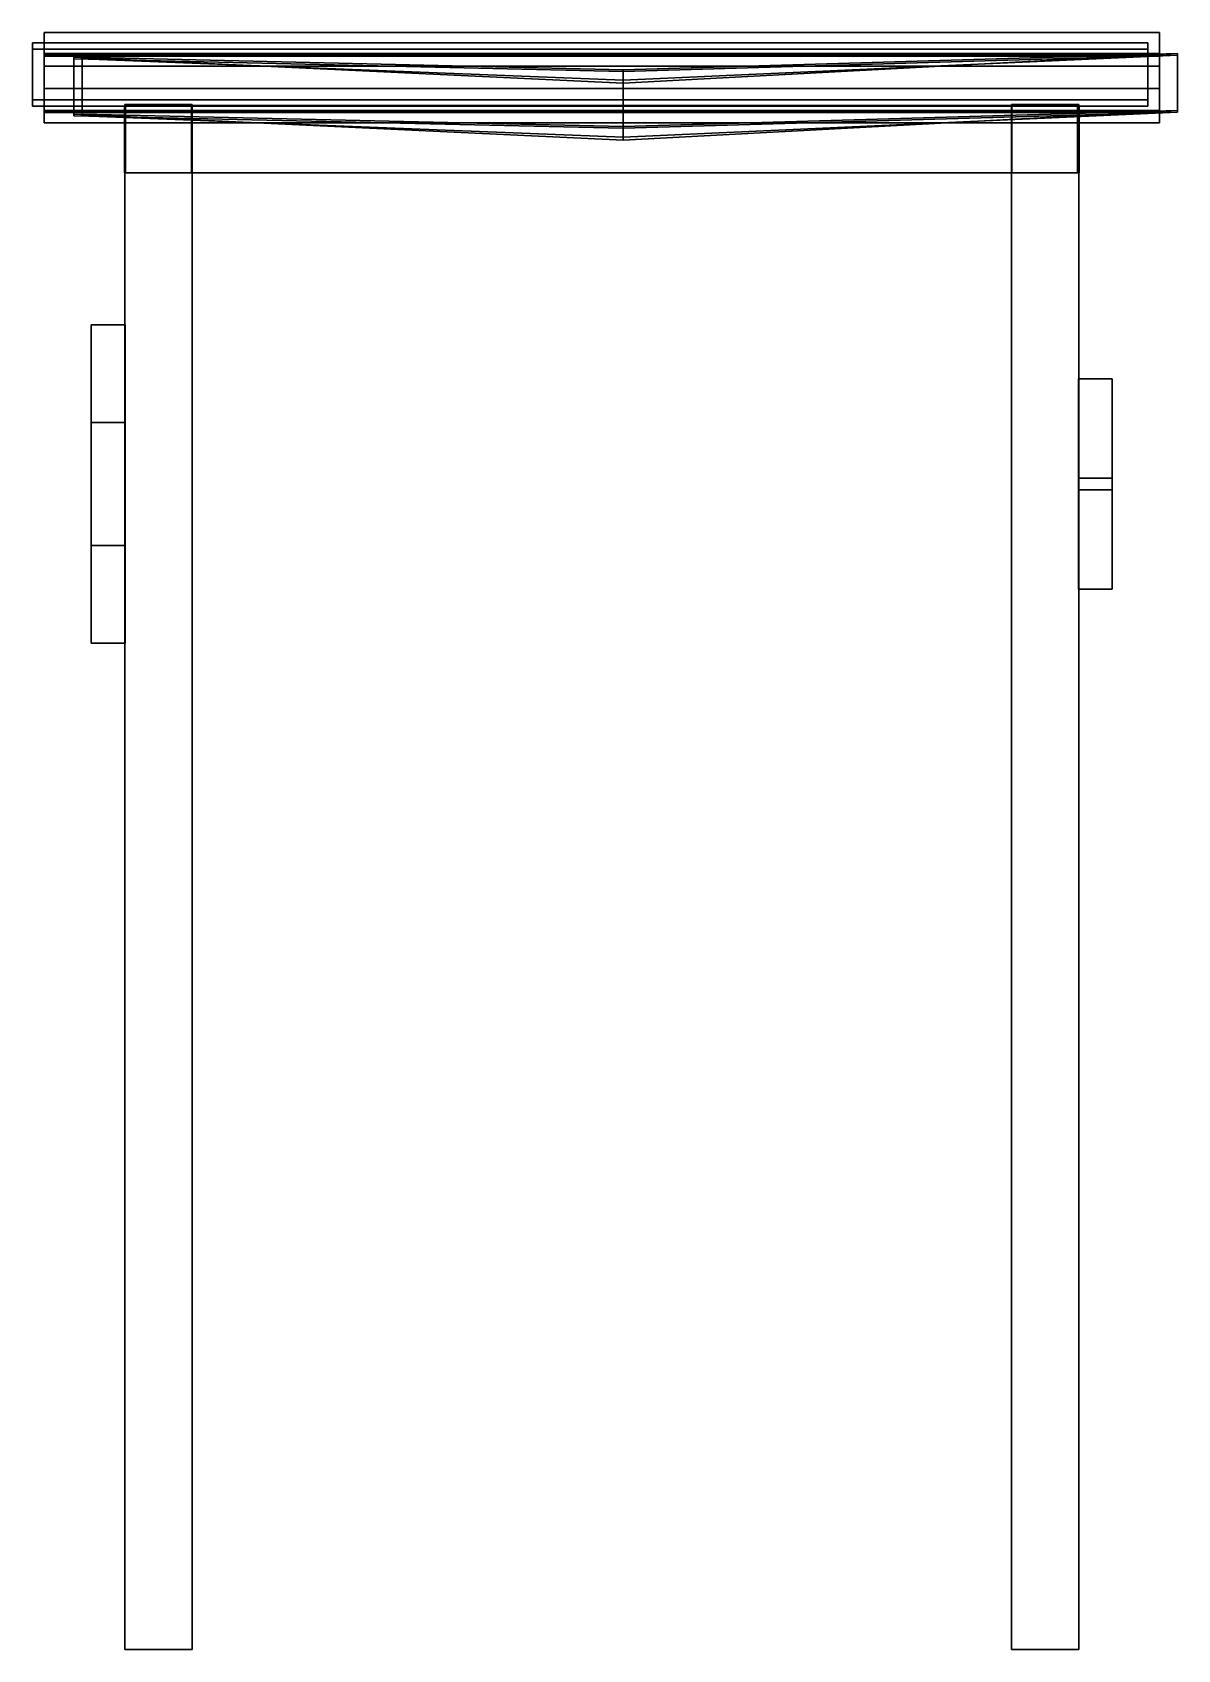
# Model space of a CAD drawing. Header units: metres. Extents: x -355 to 359, y -350 to 659.
import ezdxf

# ---------------------------------------------------------------- set-up
doc = ezdxf.new("R2010")
doc.units = ezdxf.units.M

msp = doc.modelspace()

# ---------------------------------------------------------------- linework, layer by layer
at = {"layer": 'layer1', "color": 1}
for points in [[(-347.94882, 644.11957, 364.8374), (-347.94882, 659.052, 251.41479), (-347.94882, 623.92242, 246.78992), (-347.94882, 608.99005, 360.21252)], [(-347.94882, 659.052, 251.41479), (347.94882, 659.052, 251.41479), (347.94882, 623.92242, 246.78992), (-347.94882, 623.92242, 246.78992)], [(347.94882, 659.052, 251.41479), (-347.94882, 659.052, 251.41479), (-347.94882, 644.11957, 364.8374), (347.94882, 644.11957, 364.8374)], [(347.94882, 659.052, 251.41479), (347.94882, 644.11957, 364.8374), (347.94882, 608.99005, 360.21252), (347.94882, 623.92242, 246.78992)], [(340.64722, 652.46216, 247.92247), (-355.25043, 652.46216, 247.92247), (-355.25043, 617.05115, 249.15904), (340.64722, 617.05115, 249.15904)], [(-355.25043, 652.46216, 247.92247), (-355.25043, 648.46948, 133.59093), (-355.25043, 613.05835, 134.82753), (-355.25043, 617.05115, 249.15904)], [(340.64722, 648.46948, 133.59093), (-355.25043, 648.46948, 133.59093), (-355.25043, 652.46216, 247.92247), (340.64722, 652.46216, 247.92247)], [(-355.25043, 648.46948, 133.59093), (340.64722, 648.46948, 133.59093), (340.64722, 613.05835, 134.82753), (-355.25043, 613.05835, 134.82753)], [(347.94882, 645.77582, 132.93556), (-347.94882, 645.77582, 132.93556), (-347.94882, 610.34436, 133.24475), (347.94882, 610.34436, 133.24475)], [(-347.94882, 645.77582, 132.93556), (-347.94882, 644.77753, 18.53859), (-347.94882, 609.34601, 18.84784), (-347.94882, 610.34436, 133.24475)], [(347.94882, 644.77753, 18.53859), (-347.94882, 644.77753, 18.53859), (-347.94882, 645.77582, 132.93556), (347.94882, 645.77582, 132.93556)], [(347.94882, 645.77582, -228.12521), (-347.94882, 645.77582, -228.12521), (-347.94882, 610.34436, -227.81601), (347.94882, 610.34436, -227.81601)], [(-347.94882, 645.77582, -228.12521), (-347.94882, 638.0238, -342.522), (-347.94882, 602.59229, -342.2128), (-347.94882, 610.34436, -227.81601)], [(347.94882, 638.0238, -342.522), (-347.94882, 638.0238, -342.522), (-347.94882, 645.77582, -228.12521), (347.94882, 645.77582, -228.12521)], [(359.30829, 645.77582, 16.27354), (13.27877, 635.66437, 16.27354), (13.27877, 600.23291, 16.58273), (359.30829, 610.34436, 16.58273)], [(359.30829, 644.77753, -101.0033), (13.27877, 629.19128, -101.0033), (13.27877, 635.66437, 16.27354), (359.30829, 645.77582, 16.27354)], [(359.30829, 645.77582, -104.29148), (13.27877, 627.28741, -104.29148), (13.27877, 591.85596, -103.98229), (359.30829, 610.34436, -103.98229)], [(359.30829, 644.77753, -223.06178), (13.27877, 634.66608, -223.06178), (13.27877, 627.28741, -104.29148), (359.30829, 645.77582, -104.29148)], [(340.64722, 648.46948, 133.59093), (340.64722, 652.46216, 247.92247), (340.64722, 617.05115, 249.15904), (340.64722, 613.05835, 134.82753)], [(347.94882, 644.77753, 18.53859), (347.94882, 645.77582, 132.93556), (347.94882, 610.34436, 133.24475), (347.94882, 609.34601, 18.84784)], [(347.94882, 638.0238, -342.522), (347.94882, 645.77582, -228.12521), (347.94882, 610.34436, -227.81601), (347.94882, 602.59229, -342.2128)], [(359.30829, 644.77753, -101.0033), (359.30829, 645.77582, 16.27354), (359.30829, 610.34436, 16.58273), (359.30829, 609.34601, -100.69406)], [(359.30829, 644.77753, -223.06178), (359.30829, 645.77582, -104.29148), (359.30829, 610.34436, -103.98229), (359.30829, 609.34601, -222.75255)], [(-347.94882, 644.77753, 18.53859), (347.94882, 644.77753, 18.53859), (347.94882, 609.34601, 18.84784), (-347.94882, 609.34601, 18.84784)], [(347.94882, 644.11957, 364.8374), (-347.94882, 644.11957, 364.8374), (-347.94882, 608.99005, 360.21252), (347.94882, 608.99005, 360.21252)], [(-347.94882, 638.0238, -342.522), (347.94882, 638.0238, -342.522), (347.94882, 602.59229, -342.2128), (-347.94882, 602.59229, -342.2128)], [(-329.28113, 642.5014, -223.06178), (-329.28113, 643.49969, -104.29148), (13.27877, 627.28741, -104.29148), (13.27877, 634.66608, -223.06178)], [(-329.28113, 643.49969, -104.29148), (-329.28113, 608.06824, -103.98229), (13.27877, 591.85596, -103.98229), (13.27877, 627.28741, -104.29148)], [(-329.28113, 643.49969, -104.29148), (-329.28113, 642.5014, -223.06178), (-329.28113, 607.06989, -222.75255), (-329.28113, 608.06824, -103.98229)], [(-329.28113, 607.06989, -222.75255), (-329.28113, 642.5014, -223.06178), (13.27877, 634.66608, -223.06178), (13.27877, 599.23456, -222.75255)], [(-324.23413, 642.5014, -101.0033), (-324.23413, 643.49969, 16.27354), (13.27877, 635.66437, 16.27354), (13.27877, 629.19128, -101.0033)], [(-324.23413, 643.49969, 16.27354), (-324.23413, 608.06824, 16.58273), (13.27877, 600.23291, 16.58273), (13.27877, 635.66437, 16.27354)], [(-324.23413, 643.49969, 16.27354), (-324.23413, 642.5014, -101.0033), (-324.23413, 607.06989, -100.69406), (-324.23413, 608.06824, 16.58273)], [(-324.23413, 607.06989, -100.69406), (-324.23413, 642.5014, -101.0033), (13.27877, 629.19128, -101.0033), (13.27877, 593.75977, -100.69406)], [(13.27877, 629.19128, -101.0033), (359.30829, 644.77753, -101.0033), (359.30829, 609.34601, -100.69406), (13.27877, 593.75977, -100.69406)], [(13.27877, 634.66608, -223.06178), (359.30829, 644.77753, -223.06178), (359.30829, 609.34601, -222.75255), (13.27877, 599.23456, -222.75255)], [(340.64722, 617.05115, 249.15904), (-355.25043, 617.05115, 249.15904), (-355.25043, 613.05835, 134.82753), (340.64722, 613.05835, 134.82753)], [(347.94882, 608.99005, 360.21252), (-347.94882, 608.99005, 360.21252), (-347.94882, 623.92242, 246.78992), (347.94882, 623.92242, 246.78992)], [(347.94882, 610.34436, 133.24475), (-347.94882, 610.34436, 133.24475), (-347.94882, 609.34601, 18.84784), (347.94882, 609.34601, 18.84784)], [(347.94882, 610.34436, -227.81601), (-347.94882, 610.34436, -227.81601), (-347.94882, 602.59229, -342.2128), (347.94882, 602.59229, -342.2128)], [(-329.28113, 608.06824, -103.98229), (-329.28113, 607.06989, -222.75255), (13.27877, 599.23456, -222.75255), (13.27877, 591.85596, -103.98229)], [(-324.23413, 608.06824, 16.58273), (-324.23413, 607.06989, -100.69406), (13.27877, 593.75977, -100.69406), (13.27877, 600.23291, 16.58273)], [(-297.84067, 571.34467, 296.98846), (-297.84067, 613.32562, 296.98846), (-297.84067, 613.32562, -296.98846), (-297.84067, 571.34473, -296.98846)], [(-297.84067, 613.32562, 296.98846), (-255.85971, 613.32562, 296.98846), (-255.85971, 613.32562, -296.98846), (-297.84067, 613.32562, -296.98846)], [(-255.59015, 613.96368, 324.37756), (-297.57111, 613.96368, 324.37756), (-297.57111, -349.81866, 324.37756), (-255.59015, -349.81866, 324.37756)], [(-297.57111, 613.96368, 324.37756), (-297.57111, 613.96368, 282.39661), (-297.57111, -349.81866, 282.39661), (-297.57111, -349.81866, 324.37756)], [(-297.57111, 613.96368, 282.39661), (-255.59015, 613.96368, 282.39661), (-255.59015, -349.81866, 282.39661), (-297.57111, -349.81866, 282.39661)], [(-255.59015, 613.96368, -324.37756), (-255.59015, -349.81866, -324.37756), (-297.57111, -349.81866, -324.37756), (-297.57111, 613.96368, -324.37756)], [(-297.57111, 613.96368, -324.37756), (-297.57111, -349.81866, -324.37756), (-297.57111, -349.81866, -282.39661), (-297.57111, 613.96368, -282.39661)], [(-297.57111, 613.96368, -282.39661), (-297.57111, -349.81866, -282.39661), (-255.59015, -349.81866, -282.39661), (-255.59015, 613.96368, -282.39661)], [(-297.14172, 571.34467, 324.37756), (296.83521, 571.34473, 324.37756), (296.83521, 613.32562, 324.37756), (-297.14172, 613.32562, 324.37756)], [(-297.14172, 613.32562, 324.37756), (296.83521, 613.32562, 324.37756), (296.83521, 613.32562, 282.39661), (-297.14172, 613.32562, 282.39661)], [(-297.14172, 613.32562, 282.39661), (296.83521, 613.32562, 282.39661), (296.83521, 571.34473, 282.39661), (-297.14172, 571.34467, 282.39661)], [(-297.14172, 571.34467, -324.37756), (-297.14172, 613.32562, -324.37756), (296.83521, 613.32562, -324.37756), (296.83521, 571.34473, -324.37756)], [(-297.14172, 613.32562, -324.37756), (-297.14172, 613.32562, -282.39661), (296.83521, 613.32562, -282.39661), (296.83521, 613.32562, -324.37756)], [(-297.14172, 613.32562, -282.39661), (-297.14172, 571.34467, -282.39661), (296.83521, 571.34473, -282.39661), (296.83521, 613.32562, -282.39661)], [(-255.85971, 613.32562, 296.98846), (-255.85971, 571.34467, 296.98846), (-255.85971, 571.34473, -296.98846), (-255.85971, 613.32562, -296.98846)], [(-255.59015, 613.96368, 282.39661), (-255.59015, 613.96368, 324.37756), (-255.59015, -349.81866, 324.37756), (-255.59015, -349.81866, 282.39661)], [(-255.59015, 613.96368, -282.39661), (-255.59015, -349.81866, -282.39661), (-255.59015, -349.81866, -324.37756), (-255.59015, 613.96368, -324.37756)], [(359.30829, 610.34436, 16.58273), (13.27877, 600.23291, 16.58273), (13.27877, 593.75977, -100.69406), (359.30829, 609.34601, -100.69406)], [(359.30829, 610.34436, -103.98229), (13.27877, 591.85596, -103.98229), (13.27877, 599.23456, -222.75255), (359.30829, 609.34601, -222.75255)], [(255.59015, 613.96368, 324.37756), (255.59015, -349.81866, 324.37756), (297.57111, -349.81866, 324.37756), (297.57111, 613.96368, 324.37756)], [(297.57111, 613.96368, 282.39661), (297.57111, -349.81866, 282.39661), (255.59015, -349.81866, 282.39661), (255.59015, 613.96368, 282.39661)], [(255.59015, 613.96368, 282.39661), (255.59015, -349.81866, 282.39661), (255.59015, -349.81866, 324.37756), (255.59015, 613.96368, 324.37756)], [(255.59015, 613.96368, -324.37756), (297.57111, 613.96368, -324.37756), (297.57111, -349.81866, -324.37756), (255.59015, -349.81866, -324.37756)], [(297.57111, 613.96368, -282.39661), (255.59015, 613.96368, -282.39661), (255.59015, -349.81866, -282.39661), (297.57111, -349.81866, -282.39661)], [(255.59015, 613.96368, -282.39661), (255.59015, 613.96368, -324.37756), (255.59015, -349.81866, -324.37756), (255.59015, -349.81866, -282.39661)], [(297.84067, 613.32562, 296.98846), (297.84067, 613.32562, -296.98846), (255.85971, 613.32562, -296.98846), (255.85971, 613.32562, 296.98846)], [(255.85971, 613.32562, 296.98846), (255.85971, 613.32562, -296.98846), (255.85971, 571.34473, -296.98846), (255.85971, 571.34467, 296.98846)], [(297.57111, 613.96368, 324.37756), (297.57111, -349.81866, 324.37756), (297.57111, -349.81866, 282.39661), (297.57111, 613.96368, 282.39661)], [(297.57111, 613.96368, -324.37756), (297.57111, 613.96368, -282.39661), (297.57111, -349.81866, -282.39661), (297.57111, -349.81866, -324.37756)], [(297.84067, 571.34467, 296.98846), (297.84067, 571.34473, -296.98846), (297.84067, 613.32562, -296.98846), (297.84067, 613.32562, 296.98846)], [(-255.85971, 571.34467, 296.98846), (-297.84067, 571.34467, 296.98846), (-297.84067, 571.34473, -296.98846), (-255.85971, 571.34473, -296.98846)], [(-297.14172, 571.34467, 282.39661), (296.83521, 571.34473, 282.39661), (296.83521, 571.34473, 324.37756), (-297.14172, 571.34467, 324.37756)], [(-297.14172, 571.34467, -282.39661), (-297.14172, 571.34467, -324.37756), (296.83521, 571.34473, -324.37756), (296.83521, 571.34473, -282.39661)], [(255.85971, 571.34467, 296.98846), (255.85971, 571.34473, -296.98846), (297.84067, 571.34473, -296.98846), (297.84067, 571.34467, 296.98846)], [(-297.41522, 476.56708, 317.31549), (-318.50809, 476.56708, 317.31549), (-318.50809, 415.67303, 330.25894), (-297.41522, 415.67303, 330.25894)], [(-318.50809, 476.56708, 317.31549), (-318.50809, 338.9209, -330.25894), (-318.50809, 278.02686, -317.31549), (-318.50809, 415.67303, 330.25894)], [(-297.41522, 338.9209, -330.25894), (-318.50809, 338.9209, -330.25894), (-318.50809, 476.56708, 317.31549), (-297.41522, 476.56708, 317.31549)], [(-297.41522, 338.9209, -330.25894), (-297.41522, 476.56708, 317.31549), (-297.41522, 415.67303, 330.25894), (-297.41522, 278.02686, -317.31549)], [(318.50809, 442.85477, -325.95358), (318.50809, 380.94135, -332.46103), (297.41522, 380.94135, -332.46103), (297.41522, 442.85477, -325.95358)], [(297.41522, 442.85477, -325.95358), (297.41522, 380.94135, -332.46103), (297.41522, 311.73923, 325.95367), (297.41522, 373.65247, 332.46097)], [(297.41522, 442.85477, -325.95358), (297.41522, 373.65247, 332.46097), (318.50809, 373.65247, 332.46097), (318.50809, 442.85477, -325.95358)], [(318.50809, 373.65247, 332.46097), (318.50809, 311.73923, 325.95367), (318.50809, 380.94135, -332.46103), (318.50809, 442.85477, -325.95358)], [(-297.41522, 415.67303, 330.25894), (-318.50809, 415.67303, 330.25894), (-318.50809, 278.02686, -317.31549), (-297.41522, 278.02686, -317.31549)], [(297.41522, 311.73923, 325.95367), (297.41522, 380.94135, -332.46103), (318.50809, 380.94135, -332.46103), (318.50809, 311.73923, 325.95367)], [(297.41522, 373.65247, 332.46097), (297.41522, 311.73923, 325.95367), (318.50809, 311.73923, 325.95367), (318.50809, 373.65247, 332.46097)], [(-318.50809, 338.9209, -330.25894), (-297.41522, 338.9209, -330.25894), (-297.41522, 278.02686, -317.31549), (-318.50809, 278.02686, -317.31549)], [(-255.59015, -349.81866, 324.37756), (-297.57111, -349.81866, 324.37756), (-297.57111, -349.81866, 282.39661), (-255.59015, -349.81866, 282.39661)], [(-255.59015, -349.81866, -324.37756), (-255.59015, -349.81866, -282.39661), (-297.57111, -349.81866, -282.39661), (-297.57111, -349.81866, -324.37756)], [(255.59015, -349.81866, 324.37756), (255.59015, -349.81866, 282.39661), (297.57111, -349.81866, 282.39661), (297.57111, -349.81866, 324.37756)], [(255.59015, -349.81866, -324.37756), (297.57111, -349.81866, -324.37756), (297.57111, -349.81866, -282.39661), (255.59015, -349.81866, -282.39661)]]:
    msp.add_3dface(points, dxfattribs=at)

doc.saveas('drawing.dxf')
